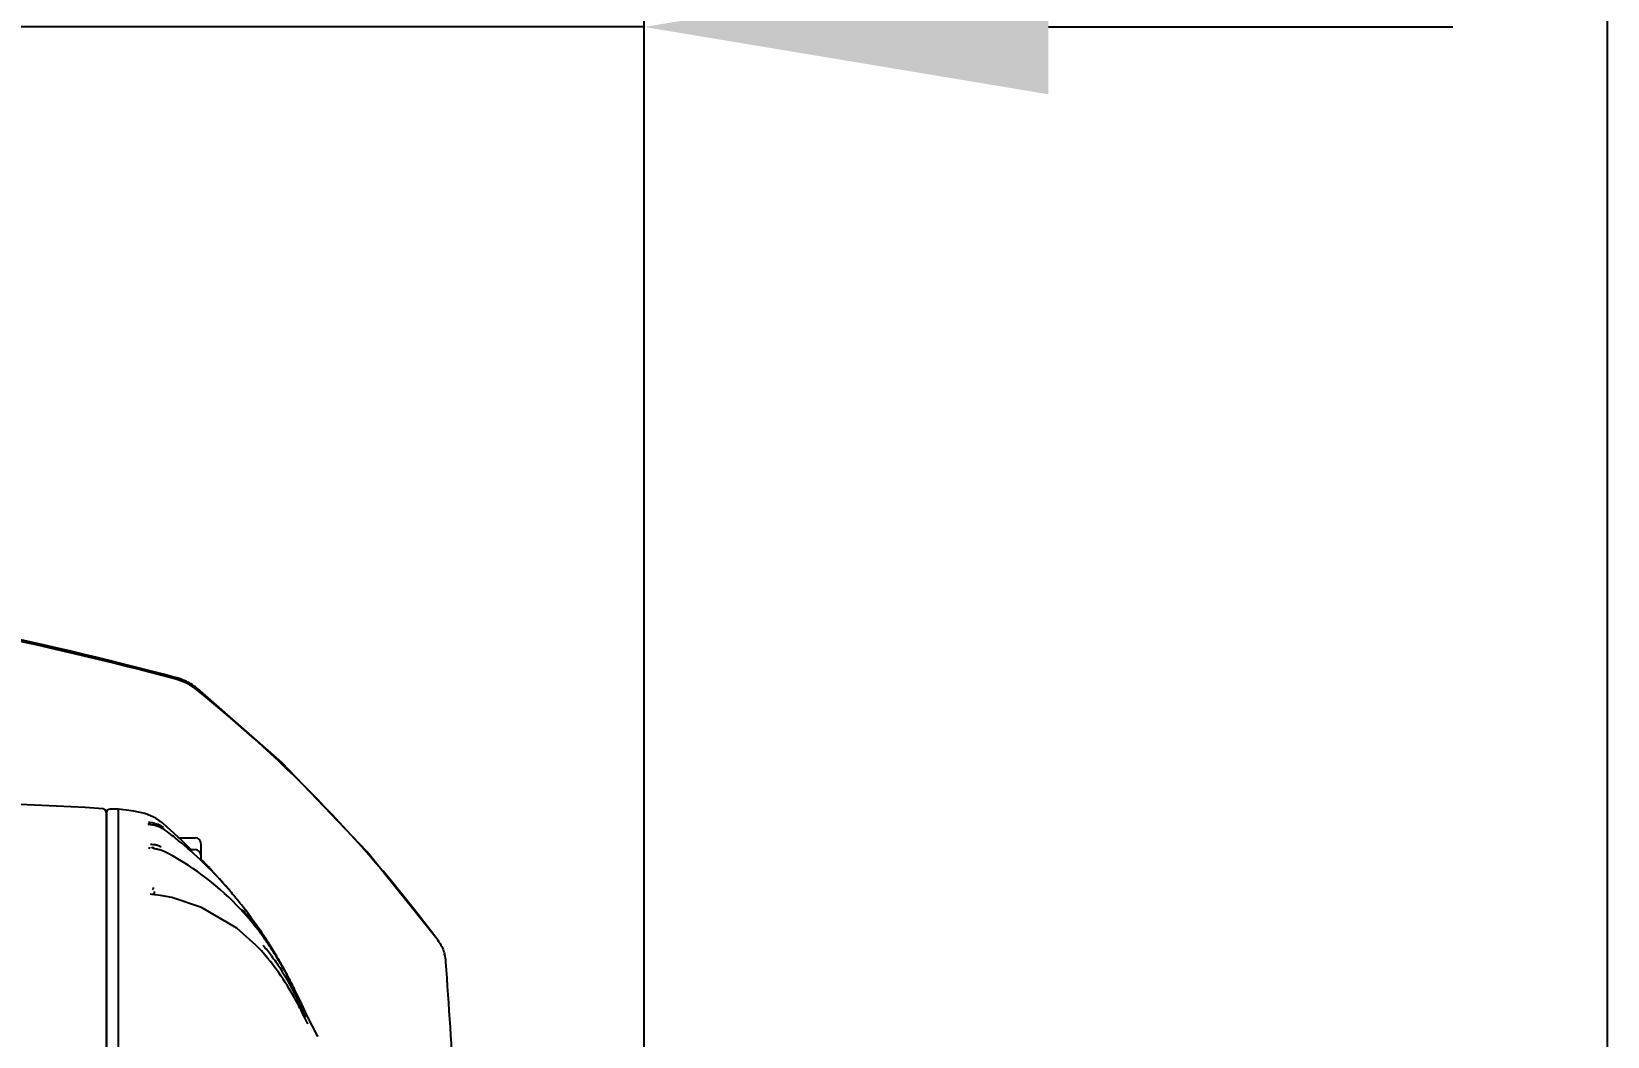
# Model space of a CAD drawing. Header units: millimetres. Extents: x 5828 to 6704, y 123 to 421.
# Drawn here: x 6506.25 to 6512.88, y 281.91 to 286.13 of the extents above; entities that cross this region are included whole.
import ezdxf

# ---------------------------------------------------------------- set-up
doc = ezdxf.new("R2010")
doc.units = ezdxf.units.MM
doc.linetypes.add('BANKLINE1', pattern=[5.5, 4, -1.5])
for name, color, linetype in [('00_COMPONENTS', 7, 'BANKLINE1'), ('DIM', 7, 'Continuous'), ('外形图', 7, 'Continuous')]:
    doc.layers.add(name, color=color, linetype=linetype)
doc.styles.add('微软雅黑', font='msyh.ttc', dxfattribs={"height": 2.1})
doc.dimstyles.new('尺寸标注_1_20比例', dxfattribs={"dimtxt": 2.1, "dimasz": 1.7, "dimexe": 0.5, "dimexo": 0.4, "dimgap": 0.5, "dimtad": 1, "dimdec": 1, "dimlfac": 20, "dimdsep": 46, "dimtxsty": '微软雅黑', "dimcen": 0.09, "dimadec": 0, "dimazin": 0, "dimtp": 0.01, "dimtm": 0.01, "dimtfac": 1, "dimtdec": 1, "dimtofl": 0, "dimtmove": 0, "dimatfit": 3, "dimfxl": 1, "dimtolj": 1, "dimarcsym": 0})

# ---------------------------------------------------------------- blocks, each defined once
blk = doc.blocks.new('*D1330')
at = {"layer": '00_COMPONENTS', "color": 0, "linetype": 'ByBlock', "lineweight": -2, "ltscale": 20}
for p, q in [((6493.716, 274.954), (6493.716, 294.2493)), ((6512.8807, 277.6191), (6512.8807, 294.2493)), ((6495.416, 293.7493), (6511.1807, 293.7493))]:
    blk.add_line(p, q, dxfattribs=at)
at = {"layer": '00_COMPONENTS', "color": 0}
for points in [[(6495.416, 294.0326), (6495.416, 293.466), (6493.716, 293.7493)], [(6511.1807, 293.466), (6511.1807, 294.0326), (6512.8807, 293.7493)]]:
    blk.add_solid(points, dxfattribs=at)
at = {"layer": 'Defpoints', "color": 0}
for p in [(6512.8807, 293.7493), (6512.8807, 277.2191), (6493.716, 274.554)]:
    blk.add_point(p, dxfattribs=at)
at = {"layer": '00_COMPONENTS', "color": 0, "insert": (6503.2983, 295.3346), "char_height": 2.1, "attachment_point": 5, "style": '微软雅黑'}
blk.add_mtext('\\A1;\\A1;384', dxfattribs=at)
blk = doc.blocks.new('*D1361')
at = {"layer": 'Defpoints', "color": 0}
for p in [(6502.9806, 290.1347), (6512.8807, 277.4691), (6502.9806, 276.4422)]:
    blk.add_point(p, dxfattribs=at)
at = {"layer": 'DIM', "color": 0, "linetype": 'ByBlock', "lineweight": -2, "ltscale": 20}
for p, q in [((6502.9806, 276.8422), (6502.9806, 290.6347)), ((6512.8807, 277.8691), (6512.8807, 290.6347)), ((6511.1807, 290.1347), (6504.6806, 290.1347))]:
    blk.add_line(p, q, dxfattribs=at)
at = {"layer": 'DIM', "color": 0}
for points in [[(6504.6806, 290.4181), (6504.6806, 289.8514), (6502.9806, 290.1347)], [(6511.1807, 289.8514), (6511.1807, 290.4181), (6512.8807, 290.1347)]]:
    blk.add_solid(points, dxfattribs=at)
at = {"layer": 'DIM', "color": 0, "insert": (6507.7208, 291.7254), "char_height": 2.1, "attachment_point": 5, "style": '微软雅黑'}
blk.add_mtext('\\A1;\\A1;198', dxfattribs=at)
blk = doc.blocks.new('*D1364')
at = {"layer": 'Defpoints', "color": 0}
for p in [(6502.9806, 286.152), (6502.9806, 279.9691), (6508.8306, 255.8438)]:
    blk.add_point(p, dxfattribs=at)
at = {"layer": 'DIM', "color": 0, "linetype": 'ByBlock', "lineweight": -2, "ltscale": 20}
for p, q in [((6502.9806, 280.3691), (6502.9806, 286.652)), ((6508.8306, 256.2438), (6508.8306, 286.652)), ((6501.2806, 286.152), (6499.5806, 286.152)), ((6508.8306, 286.152), (6502.9806, 286.152)), ((6510.5306, 286.152), (6512.2306, 286.152))]:
    blk.add_line(p, q, dxfattribs=at)
at = {"layer": 'DIM', "color": 0}
for points in [[(6501.2806, 285.8687), (6501.2806, 286.4353), (6502.9806, 286.152)], [(6510.5306, 286.4353), (6510.5306, 285.8687), (6508.8306, 286.152)]]:
    blk.add_solid(points, dxfattribs=at)
at = {"layer": 'DIM', "color": 0, "insert": (6505.9211, 287.725), "char_height": 2.1, "attachment_point": 5, "style": '微软雅黑'}
blk.add_mtext('\\A1;\\A1;117', dxfattribs=at)

msp = doc.modelspace()

# ---------------------------------------------------------------- linework, layer by layer
at = {"layer": '外形图', "linetype": 'Continuous'}
for p, q in [((6506.6204, 282.862), (6506.5854, 282.862)), ((6506.6204, 282.8617), (6506.6203, 282.862)), ((6506.6854, 282.854), (6506.6204, 282.862)), ((6506.6204, 277.0765), (6506.6204, 282.8617)), ((6506.7314, 282.8438), (6506.6854, 282.854)), ((6506.5704, 277.0912), (6506.5704, 282.847)), ((6506.5704, 282.8459), (6506.5704, 277.0924)), ((6506.5704, 282.6441), (6506.5704, 282.8012)), ((6506.7314, 282.8438), (6506.7334, 282.8432)), ((6506.7774, 282.824), (6506.7334, 282.8432)), ((6506.7449, 282.7974), (6506.7445, 282.7974)), ((6506.7467, 282.7972), (6506.7449, 282.7974)), ((6506.7704, 282.7973), (6506.7704, 282.8044)), ((6506.8052, 282.8038), (6506.7774, 282.824)), ((6506.8003, 282.79), (6506.7973, 282.7929)), ((6506.8254, 282.7857), (6506.8051, 282.8038)), ((6506.8398, 282.7728), (6506.8254, 282.7857)), ((6506.8537, 282.7602), (6506.8398, 282.7728)), ((6506.8739, 282.7416), (6506.8537, 282.7602)), ((6506.8738, 282.7417), (6506.9429, 282.7417)), ((6506.887, 282.7293), (6506.8739, 282.7416)), ((6506.9, 282.7171), (6506.887, 282.7293)), ((6506.5704, 282.6375), (6506.5704, 282.6941)), ((6506.7491, 282.6973), (6506.7472, 282.6975)), ((6506.7539, 282.6969), (6506.7491, 282.6973)), ((6506.9128, 282.7049), (6506.9, 282.7171)), ((6506.9254, 282.6928), (6506.9128, 282.7049)), ((6506.9177, 282.6917), (6506.9429, 282.6917)), ((6506.9266, 282.6917), (6506.9254, 282.6928)), ((6506.9679, 282.6447), (6506.9679, 282.7166)), ((6506.9747, 282.6438), (6506.9679, 282.6507)), ((6506.9867, 282.6314), (6506.9747, 282.6438)), ((6506.9987, 282.619), (6506.9867, 282.6314)), ((6507.0164, 282.6002), (6506.9987, 282.619)), ((6507.0281, 282.5876), (6507.0164, 282.6002)), ((6507.0397, 282.5749), (6507.0281, 282.5876)), ((6507.0455, 282.5685), (6507.0397, 282.5749)), ((6507.0626, 282.5492), (6507.0455, 282.5685)), ((6507.0502, 282.5633), (6507.0653, 282.5462)), ((6507.0653, 282.5462), (6507.0626, 282.5492)), ((6507.0653, 282.5462), (6507.0718, 282.5388)), ((6506.7552, 282.5044), (6506.7533, 282.5049)), ((6506.7729, 282.5021), (6506.7676, 282.5027)), ((6506.7704, 282.516), (6506.7704, 282.5027)), ((6506.7976, 282.4993), (6506.7729, 282.5021)), ((6506.8445, 282.4904), (6506.7976, 282.4993)), ((6507.153, 282.4392), (6507.1461, 282.4482)), ((6507.1625, 282.4267), (6507.153, 282.4392)), ((6507.1717, 282.4144), (6507.1625, 282.4267)), ((6507.1805, 282.4025), (6507.1717, 282.4144)), ((6507.1888, 282.391), (6507.1805, 282.4025)), ((6507.1967, 282.38), (6507.1888, 282.391)), ((6507.2041, 282.3695), (6507.1967, 282.38)), ((6507.2109, 282.3597), (6507.2041, 282.3695)), ((6507.2171, 282.3507), (6507.2109, 282.3597)), ((6507.2226, 282.3425), (6507.2171, 282.3507)), ((6507.2277, 282.3349), (6507.2226, 282.3425)), ((6507.2347, 282.3244), (6507.2277, 282.3349)), ((6507.2411, 282.3146), (6507.2347, 282.3244)), ((6507.2469, 282.3057), (6507.2411, 282.3146)), ((6507.2522, 282.2975), (6507.2469, 282.3057)), ((6507.2553, 282.2926), (6507.2522, 282.2975)), ((6507.262, 282.2819), (6507.2553, 282.2926)), ((6507.2707, 282.2679), (6507.262, 282.2819)), ((6507.2756, 282.2599), (6507.2707, 282.2679)), ((6507.2861, 282.2423), (6507.2756, 282.2599)), ((6507.9642, 282.3091), (6507.9599, 282.3149)), ((6507.9671, 282.3056), (6507.9604, 282.3154)), ((6507.9686, 282.3018), (6507.9671, 282.3056)), ((6507.2911, 282.2339), (6507.2861, 282.2423)), ((6507.2955, 282.2264), (6507.2911, 282.2339)), ((6507.2996, 282.2193), (6507.2955, 282.2264)), ((6507.3043, 282.211), (6507.2996, 282.2193)), ((6507.3087, 282.2032), (6507.3043, 282.211)), ((6507.3125, 282.1965), (6507.3087, 282.2032)), ((6507.3179, 282.1868), (6507.3125, 282.1965)), ((6507.3245, 282.1746), (6507.3179, 282.1868)), ((6507.3292, 282.1657), (6507.3245, 282.1746)), ((6507.333, 282.1586), (6507.3292, 282.1657)), ((6507.3419, 282.1415), (6507.333, 282.1586)), ((6507.3465, 282.1326), (6507.3419, 282.1415)), ((6507.3515, 282.1228), (6507.3465, 282.1326)), ((6507.3578, 282.1102), (6507.3515, 282.1228)), ((6507.3637, 282.0983), (6507.3578, 282.1102)), ((6507.3695, 282.0865), (6507.3637, 282.0983)), ((6507.3759, 282.0732), (6507.3695, 282.0865)), ((6507.3825, 282.0594), (6507.3759, 282.0732)), ((6507.4068, 282.0074), (6507.3825, 282.0594)), ((6507.3834, 282.0254), (6507.3783, 282.0352)), ((6507.388, 282.0163), (6507.3834, 282.0254)), ((6507.3961, 282), (6507.388, 282.0163)), ((6507.4027, 281.9864), (6507.3961, 282)), ((6507.4063, 282.0085), (6507.4058, 282.0095)), ((6507.408, 282.005), (6507.4063, 282.0085)), ((6507.413, 281.9952), (6507.408, 282.005)), ((6507.4587, 281.9056), (6507.413, 281.9952)), ((6507.4135, 281.9639), (6507.4027, 281.9864)), ((6507.4573, 281.9081), (6507.4586, 281.9057))]:
    msp.add_line(p, q, dxfattribs=at)
for points in [[(6507.9604, 282.3154), (6507.6652, 282.6834), (6507.3068, 283.0581), (6506.9531, 283.3689)], [(6506.5544, 282.8634), (6506.4803, 282.8687), (6506.3605, 282.8748), (6506.2064, 282.881), (6506.0126, 282.8876), (6505.7535, 282.8954), (6505.4631, 282.9036)], [(6506.5704, 282.846), (6506.5662, 282.8574), (6506.5556, 282.8633), (6506.5544, 282.8634)], [(6506.8211, 282.7704), (6506.8172, 282.7731), (6506.8133, 282.7758), (6506.8093, 282.7783)], [(6506.83, 282.6757), (6506.8215, 282.68), (6506.8127, 282.6838), (6506.8036, 282.6872)], [(6506.7675, 282.5027), (6506.762, 282.5033), (6506.7552, 282.5044)], [(6507.1985, 282.2901), (6507.1187, 282.3611), (6506.9692, 282.448), (6506.8443, 282.4904)], [(6507.3783, 282.0352), (6507.3728, 282.0455), (6507.3669, 282.0565), (6507.3605, 282.0681), (6507.3537, 282.0801), (6507.3464, 282.0927), (6507.3387, 282.1057), (6507.3305, 282.1192), (6507.3218, 282.133), (6507.3126, 282.1471), (6507.3029, 282.1614), (6507.2928, 282.176), (6507.2822, 282.1908), (6507.271, 282.2057), (6507.2594, 282.2206), (6507.2473, 282.2356), (6507.2347, 282.2505), (6507.2217, 282.2653), (6507.2081, 282.28), (6507.1985, 282.2901)], [(6507.4161, 281.9586), (6507.4161, 281.9586), (6507.4156, 281.9596), (6507.4147, 281.9614), (6507.4135, 281.9639)]]:
    msp.add_lwpolyline(points, dxfattribs=at)
for centre, radius, start, end in [((6502.9696, 268.9001), 15.0277, 74.9842, 81.94682), ((6502.9802, 268.9094), 15.0095, 75.01363, 81.72685), ((6506.7984, 283.1729), 0.2439, 51.19141, 74.98862), ((6506.8006, 283.1811), 0.2419, 70.99764, 75.03907), ((6506.8009, 283.182), 0.2409, 66.58834, 70.9984), ((6506.8001, 283.1801), 0.243, 61.81972, 66.57789), ((6506.7988, 283.1776), 0.2458, 51.12894, 61.82485), ((6503.3292, 278.8671), 5.7732, 36.66977, 51.14481), ((6506.5854, 282.847), 0.015, 90, 180), ((6506.7439, 282.6906), 0.115, 83.22339, 88.32626), ((6506.7443, 282.6928), 0.1128, 78.56801, 83.28108), ((6506.7381, 282.6707), 0.1357, 63.58425, 73.43768), ((6506.7401, 282.6622), 0.1351, 59.19949, 68.30403), ((6505.8096, 281.4287), 1.6803, 50.71411, 52.9892), ((6505.7896, 281.4063), 1.7102, 41.47747, 50.66908), ((6506.9429, 282.7167), 0.025, 0, 90), ((6506.7554, 282.714), 0.015, 286.78308, 301.00066), ((6506.7231, 282.4512), 0.2494, 71.17117, 73.51321), ((6506.9429, 282.6666), 0.025, 0, 90), ((6505.7333, 281.3554), 1.7861, 39.57694, 41.50511), ((6505.6589, 281.3144), 1.8696, 40.29924, 40.91173), ((6505.7092, 281.3355), 1.8174, 37.75492, 39.57642), ((6506.2518, 281.6233), 1.2028, 40.74674, 42.73616), ((6506.1791, 281.5883), 1.2838, 38.28162, 41.50099), ((6505.6763, 281.31), 1.859, 36.18988, 37.75538), ((6506.2387, 281.612), 1.2201, 39.62006, 40.74687), ((6506.2183, 281.5952), 1.2465, 37.07317, 39.615), ((6506.1247, 281.5455), 1.353, 35.15845, 38.2795), ((6506.1877, 281.5721), 1.2848, 35.67112, 37.07678), ((6506.0925, 281.5224), 1.3927, 34.71213, 35.17181), ((6506.1592, 281.5516), 1.3199, 34.1927, 35.67007), ((6506.568, 281.725), 0.8684, 36.72804, 40.46908), ((6506.0402, 281.4865), 1.4561, 32.03001, 34.70169), ((6505.5309, 281.2108), 2.035, 31.32079, 32.75668), ((6505.3396, 281.0831), 2.2643, 31.02071, 32.54788), ((6506.122, 281.5264), 1.3648, 32.66969, 34.19176), ((6505.5221, 281.2052), 2.0454, 30.29305, 31.32547), ((6505.9326, 281.4199), 1.5826, 27.45606, 32.00847), ((6507.8391, 282.2164), 0.1557, 33.40386, 36.55641), ((6502.3329, 279.3007), 5.7596, 30.34791, 30.80156), ((6507.8249, 282.2068), 0.1727, 4.10638, 15.10087), ((6443.157, 277.6327), 65.0021, 3.074585, 4.045998), ((6505.8619, 281.3758), 1.6655, 27.18286, 28.22464), ((6506.0953, 281.4508), 1.4161, 23.64269, 25.1837), ((6506.0477, 281.4297), 1.4683, 23.0902, 23.65168), ((6506.0518, 281.4314), 1.4637, 22.62359, 23.09017), ((6506.0493, 281.4304), 1.4665, 22.23855, 22.62333)]:
    msp.add_arc(centre, radius, start, end, dxfattribs=at)
for points, knots in [([(6506.7555, 282.7964), (6506.7537, 282.7966), (6506.7504, 282.797), (6506.7471, 282.7972), (6506.7456, 282.7973)], [0, 0, 0, 0, 0.551479, 1, 1, 1, 1]), ([(6506.7666, 282.8034), (6506.7683, 282.8031), (6506.7717, 282.8023), (6506.7751, 282.8014), (6506.7768, 282.8008)], [0, 0, 0, 0, 0.489793, 1, 1, 1, 1]), ([(6506.7985, 282.7923), (6506.8004, 282.7914), (6506.8042, 282.7894), (6506.8078, 282.7872), (6506.8096, 282.786)], [0, 0, 0, 0, 0.500904, 1, 1, 1, 1]), ([(6506.7555, 282.714), (6506.7585, 282.714), (6506.7649, 282.7139), (6506.7712, 282.7133), (6506.7745, 282.7128)], [0, 0, 0, 0, 0.471468, 1, 1, 1, 1]), ([(6506.7654, 282.7025), (6506.7657, 282.7018), (6506.7663, 282.7004), (6506.7665, 282.6989), (6506.7665, 282.6981)], [0, 0, 0, 0, 0.494973, 1, 1, 1, 1]), ([(6506.7665, 282.6981), (6506.7665, 282.6977), (6506.7664, 282.6968), (6506.7663, 282.6959), (6506.7661, 282.6954)], [0, 0, 0, 0, 0.485669, 1, 1, 1, 1]), ([(6506.7691, 282.6944), (6506.7688, 282.6943), (6506.7683, 282.6941), (6506.7679, 282.6936), (6506.7678, 282.6934)], [0, 0, 0, 0, 0.544547, 1, 1, 1, 1]), ([(6506.7939, 282.6903), (6506.789, 282.6918), (6506.781, 282.6936), (6506.7722, 282.6955), (6506.7691, 282.6944)], [0, 0, 0, 0, 0.608226, 1, 1, 1, 1]), ([(6506.7745, 282.7128), (6506.7769, 282.7124), (6506.7817, 282.7115), (6506.7864, 282.7101), (6506.7887, 282.7092)], [0, 0, 0, 0, 0.492656, 1, 1, 1, 1]), ([(6506.7887, 282.7092), (6506.7908, 282.7085), (6506.7947, 282.7067), (6506.7985, 282.7045), (6506.8003, 282.7032)], [0, 0, 0, 0, 0.493543, 1, 1, 1, 1]), ([(6506.7664, 282.5324), (6506.7666, 282.5308), (6506.7662, 282.5269), (6506.7641, 282.5236), (6506.7628, 282.522)], [0, 0, 0, 0, 0.431935, 1, 1, 1, 1]), ([(6507.3294, 282.1634), (6507.3255, 282.1707), (6507.307, 282.2045), (6507.2873, 282.2376), (6507.2709, 282.2631)], [0, 0, 0, 0, 0.214345, 1, 1, 1, 1]), ([(6507.264, 282.2443), (6507.276, 282.2283), (6507.3183, 282.1675), (6507.3538, 282.1022), (6507.3768, 282.0534)], [0, 0, 0, 0, 0.270207, 1, 1, 1, 1]), ([(6507.337, 282.1496), (6507.3424, 282.1393), (6507.342, 282.1275), (6507.3615, 282.1097), (6507.3581, 282.1076)], [0, 0, 0, 0, 0.742655, 1, 1, 1, 1]), ([(6507.3581, 282.1076), (6507.3557, 282.1062), (6507.3537, 282.1255), (6507.3472, 282.1295), (6507.3435, 282.1366)], [0, 0, 0, 0, 0.255026, 1, 1, 1, 1])]:
    msp.add_open_spline(points, degree=3, knots=knots, dxfattribs=at)
for points in [[(6506.7901, 282.7877), (6506.779, 282.7921), (6506.7673, 282.7949), (6506.7555, 282.7964)], [(6507.1352, 282.4395), (6507.0479, 282.534), (6506.9431, 282.6144), (6506.83, 282.6757)], [(6507.9691, 282.3021), (6507.9792, 282.2868), (6507.9869, 282.2695), (6507.9917, 282.2517)]]:
    msp.add_open_spline(points, degree=3, dxfattribs=at)

# ---------------------------------------------------------------- dimensions: what is measured, and where the dimension line sits
at = {"layer": '00_COMPONENTS', "linetype": 'ByBlock', "ltscale": 20}
dim = msp.add_linear_dim(base=(6512.8807, 293.7493), p1=(6493.716, 274.554), p2=(6512.8807, 277.2191), text='\\A1;384', dimstyle='尺寸标注_1_20比例', dxfattribs=at)
dim.commit()
dim.dimension.update_dxf_attribs({"geometry": '*D1330', "text_midpoint": (6503.2983, 293.7493), "dimtype": 160})
at = {"layer": 'DIM', "linetype": 'ByBlock', "ltscale": 20}
for base, p1, p2, text, picture, middle in [((6502.9806, 290.1347), (6512.8807, 277.4691), (6502.9806, 276.4422), '\\A1;198', '*D1361', (6507.7208, 290.1347)), ((6502.9806, 286.152), (6508.8306, 255.8438), (6502.9806, 279.9691), '\\A1;117', '*D1364', (6505.9211, 286.152))]:
    dim = msp.add_linear_dim(base=base, p1=p1, p2=p2, text=text, dimstyle='尺寸标注_1_20比例', dxfattribs=at)
    dim.commit()
    dim.dimension.update_dxf_attribs({"geometry": picture, "text_midpoint": middle, "dimtype": 160})

doc.saveas('drawing.dxf')
